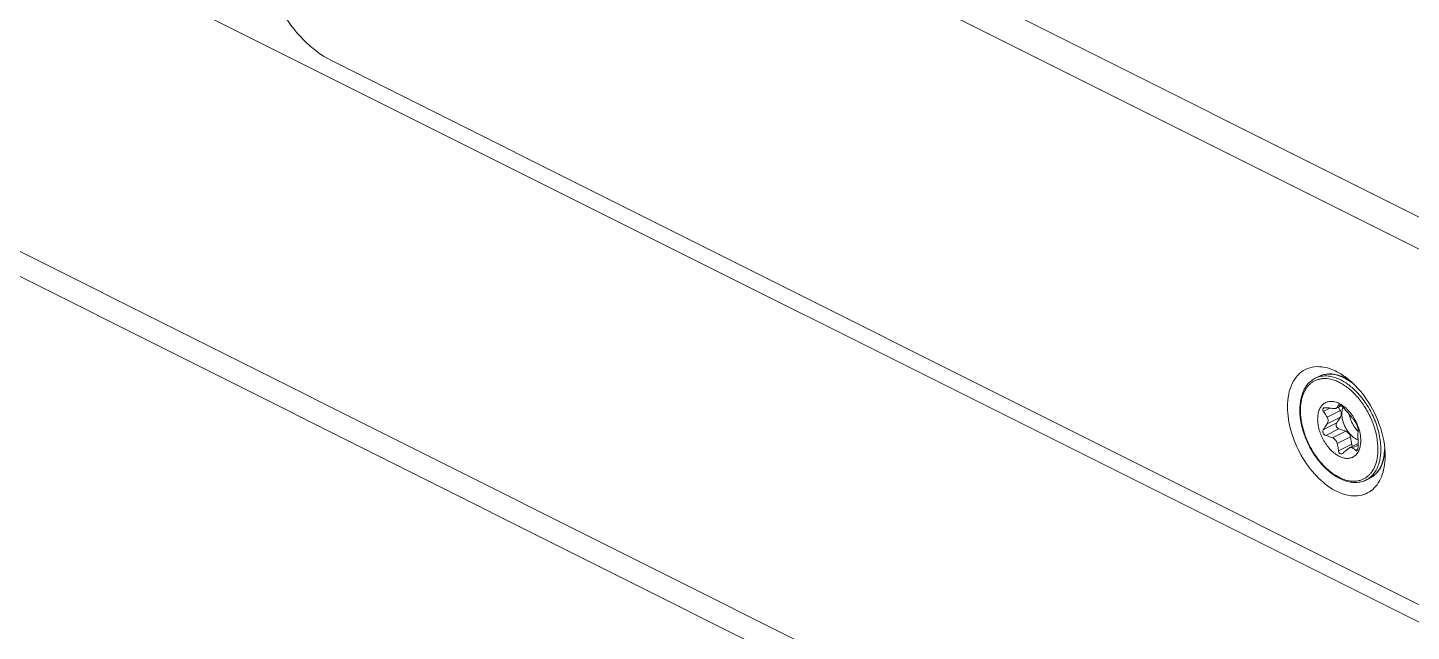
# Model space of a CAD drawing. Header units: millimetres. Extents: x 0 to 2524, y 0 to 1785.
# Drawn here: x 1281.7 to 1336.2, y 712.7 to 736.4 of the extents above; entities that cross this region are included whole.
import ezdxf

# ---------------------------------------------------------------- set-up
doc = ezdxf.new("R2010")
doc.units = ezdxf.units.MM
doc.header["$LTSCALE"] = 0.1
doc.layers.get('0').update_dxf_attribs({"lineweight": 13})

msp = doc.modelspace()

# ---------------------------------------------------------------- linework, layer by layer
for p, q in [((1495.073, 633.748), (1171.501, 795.534)), ((1146.513, 795.068), (1496.223, 620.213)), ((1146.513, 794.082), (1495.486, 619.595)), ((1363.028, 715.721), (1304, 745.236)), ((1362.801, 714.568), (1303.772, 744.083)), ((1293.689, 735.132), (1372.885, 695.534)), ((1332.455, 722.618), (1332.601, 722.691)), ((1333.373, 721.563), (1333.393, 721.573)), ((1333.373, 721.563), (1333.381, 721.571)), ((1332.78, 721.314), (1333.036, 721.442)), ((1333.447, 721.346), (1332.926, 721.085)), ((1333.447, 721.089), (1332.926, 720.829)), ((1333.479, 721.536), (1333.291, 721.443)), ((1333.47, 721.542), (1333.321, 721.468)), ((1332.78, 720.602), (1333.301, 720.862)), ((1332.869, 720.369), (1333.39, 720.629)), ((1333.66, 720.531), (1333.139, 720.27)), ((1333.842, 720.312), (1333.321, 720.051)), ((1333.373, 719.76), (1333.894, 720.021)), ((1334.145, 720.048), (1333.804, 719.877)), ((1334.144, 719.984), (1333.928, 719.876)), ((1333.551, 719.671), (1333.524, 719.654)), ((1334.055, 719.776), (1334.123, 719.81)), ((1334.458, 718.611), (1334.604, 718.684))]:
    msp.add_line(p, q)
for centre, radius, start, end in [((1332.834, 721.858), 0.849, 106.6947, 116.5357), ((1332.839, 721.844), 0.864, 105.8099, 106.7076), ((1332.587, 720.821), 1.939, 58.9537, 63.3083), ((1332.521, 720.717), 1.949, 58.9771, 59.2832), ((1332.484, 720.65), 2.139, 55.7755, 58.9381), ((1332.583, 721.936), 0.874, 327.635, 334.7257), ((1332.949, 720.724), 1.008, 59.6373, 63.4175), ((1332.896, 720.632), 1.115, 56.2395, 59.6736), ((1334.233, 721.378), 2.384, 180.0011, 180.6953), ((1332.836, 720.542), 1.222, 52.4225, 56.2627), ((1332.334, 720.052), 1.927, 17.799, 25.3196), ((1334.334, 720.722), 0.562, 249.1768, 250.0173), ((1328.915, 720.049), 5.23, 358.5836, 359.9848), ((1333.142, 719.783), 1.783, 349.8729, 351.6929), ((1333.053, 719.796), 1.873, 351.6867, 353.5381), ((1332.751, 719.822), 2.289, 357.6199, 0.017), ((1333.207, 719.903), 2.002, 352.4616, 354.0677), ((1332.445, 719.567), 2.765, 357.3108, 0.0131), ((1334.162, 719.514), 0.943, 315.4127, 318.3211), ((1334.08, 719.367), 0.846, 296.5704, 307.4028), ((1334.227, 719.438), 0.844, 296.5664, 305.3933)]:
    msp.add_arc(centre, radius, start, end)
for points, knots in [([(1290.86, 740.011), (1290.86, 739.528), (1291.027, 738.524), (1291.631, 737.128), (1292.518, 735.935), (1293.287, 735.333), (1293.689, 735.132)], [0, 0, 0, 0, 0.246812, 0.511785, 0.770306, 1, 1, 1, 1]), ([(1331.363, 721.491), (1331.363, 721.657), (1331.39, 721.972), (1331.525, 722.402), (1331.75, 722.747), (1332.06, 722.983), (1332.435, 723.09), (1332.846, 723.063), (1333.271, 722.912), (1333.539, 722.744), (1333.671, 722.645)], [0, 0, 0, 0, 0.144821, 0.274812, 0.391414, 0.499998, 0.608577, 0.72521, 0.855132, 1, 1, 1, 1]), ([(1332.601, 722.691), (1332.669, 722.725), (1332.818, 722.777), (1333.057, 722.797), (1333.307, 722.762), (1333.471, 722.705), (1333.552, 722.67)], [0, 0, 0, 0, 0.233456, 0.474127, 0.728195, 1, 1, 1, 1]), ([(1333.733, 722.555), (1333.637, 722.613), (1333.444, 722.709), (1333.188, 722.775), (1332.992, 722.786), (1332.854, 722.775), (1332.723, 722.744), (1332.64, 722.711), (1332.601, 722.691)], [0, 0, 0, 0, 0.283464, 0.540713, 0.660935, 0.776648, 0.889158, 1, 1, 1, 1]), ([(1333.458, 722.553), (1333.386, 722.59), (1333.241, 722.651), (1333.019, 722.704), (1332.805, 722.716), (1332.668, 722.694), (1332.603, 722.675)], [0, 0, 0, 0, 0.275906, 0.532541, 0.772396, 1, 1, 1, 1]), ([(1333.552, 722.67), (1333.571, 722.662), (1333.648, 722.627), (1333.723, 722.586), (1333.777, 722.553)], [0, 0, 0, 0, 0.244297, 1, 1, 1, 1]), ([(1331.849, 721.378), (1331.849, 721.515), (1331.866, 721.718), (1331.933, 721.972), (1332, 722.142), (1332.087, 722.295), (1332.192, 722.427), (1332.315, 722.537), (1332.407, 722.594), (1332.455, 722.618)], [0, 0, 0, 0, 0.283857, 0.41599, 0.54178, 0.661886, 0.777353, 0.88952, 1, 1, 1, 1]), ([(1333.274, 722.513), (1333.184, 722.549), (1333.005, 722.602), (1332.775, 722.613), (1332.605, 722.584), (1332.486, 722.545), (1332.375, 722.489), (1332.274, 722.417), (1332.182, 722.328), (1332.072, 722.187), (1331.964, 721.972), (1331.888, 721.675), (1331.872, 721.461), (1331.872, 721.35)], [0, 0, 0, 0, 0.13036, 0.249603, 0.306343, 0.361945, 0.417173, 0.472817, 0.529637, 0.588309, 0.713061, 0.850082, 1, 1, 1, 1]), ([(1333.517, 722.393), (1333.497, 722.405), (1333.418, 722.449), (1333.336, 722.488), (1333.274, 722.513)], [0, 0, 0, 0, 0.257404, 1, 1, 1, 1]), ([(1334.235, 721.735), (1334.132, 721.868), (1333.916, 722.109), (1333.658, 722.308), (1333.526, 722.387)], [0, 0, 0, 0, 0.520938, 1, 1, 1, 1]), ([(1333.671, 722.645), (1333.702, 722.622), (1333.826, 722.525), (1333.943, 722.418), (1334.027, 722.334)], [0, 0, 0, 0, 0.2435, 1, 1, 1, 1]), ([(1334.136, 722.027), (1334.101, 722.065), (1333.962, 722.207), (1333.808, 722.336), (1333.687, 722.419)], [0, 0, 0, 0, 0.259904, 1, 1, 1, 1]), ([(1333.909, 722.438), (1333.894, 722.449), (1333.837, 722.49), (1333.778, 722.528), (1333.733, 722.555)], [0, 0, 0, 0, 0.254594, 1, 1, 1, 1]), ([(1334.027, 722.334), (1334.336, 722.021), (1334.842, 721.286), (1335.12, 720.436), (1335.179, 720.002)], [0, 0, 0, 0, 0.500531, 1, 1, 1, 1]), ([(1333.4, 719.547), (1333.342, 719.576), (1333.227, 719.649), (1333.069, 719.788), (1332.923, 719.957), (1332.795, 720.15), (1332.69, 720.359), (1332.612, 720.576), (1332.563, 720.794), (1332.546, 721.005), (1332.561, 721.2), (1332.608, 721.373), (1332.686, 721.517), (1332.794, 721.626), (1332.927, 721.694), (1333.079, 721.716), (1333.241, 721.693), (1333.347, 721.652), (1333.4, 721.625)], [0, 0, 0, 0, 0.06329, 0.13188, 0.204672, 0.280151, 0.356569, 0.432094, 0.504975, 0.573688, 0.637122, 0.694783, 0.747041, 0.795334, 0.842131, 0.890352, 0.942485, 1, 1, 1, 1]), ([(1333.381, 721.571), (1333.382, 721.571), (1333.383, 721.572), (1333.385, 721.573), (1333.386, 721.573)], [0, 0, 0, 0, 0.239803, 1, 1, 1, 1]), ([(1333.386, 721.573), (1333.394, 721.575), (1333.413, 721.572), (1333.43, 721.565), (1333.44, 721.56)], [0, 0, 0, 0, 0.407487, 1, 1, 1, 1]), ([(1333.44, 721.56), (1333.443, 721.559), (1333.456, 721.552), (1333.469, 721.543), (1333.479, 721.537)], [0, 0, 0, 0, 0.231951, 1, 1, 1, 1]), ([(1335.04, 719.822), (1335.04, 719.916), (1335.029, 720.108), (1334.982, 720.398), (1334.905, 720.692), (1334.764, 721.083), (1334.526, 721.545), (1334.275, 721.877), (1334.136, 722.027)], [0, 0, 0, 0, 0.115422, 0.236391, 0.361666, 0.489863, 0.748532, 1, 1, 1, 1]), ([(1334.927, 719.822), (1334.927, 719.984), (1334.892, 720.319), (1334.754, 720.815), (1334.536, 721.296), (1334.342, 721.595), (1334.235, 721.735)], [0, 0, 0, 0, 0.234732, 0.485658, 0.744015, 1, 1, 1, 1]), ([(1335.207, 719.437), (1335.2, 719.296), (1335.167, 719.027), (1335.044, 718.657), (1334.853, 718.354), (1334.599, 718.131), (1334.292, 718.001), (1333.949, 717.971), (1333.586, 718.038), (1333.07, 718.259), (1332.457, 718.758), (1331.87, 719.564), (1331.473, 720.499), (1331.363, 721.169), (1331.363, 721.491)], [0, 0, 0, 0, 0.062015, 0.11834, 0.169561, 0.21738, 0.264331, 0.313225, 0.366311, 0.424827, 0.557892, 0.706671, 0.858564, 1, 1, 1, 1]), ([(1334.458, 718.611), (1334.398, 718.581), (1334.269, 718.534), (1334.061, 718.507), (1333.843, 718.523), (1333.62, 718.581), (1333.396, 718.678), (1333.175, 718.812), (1332.959, 718.98), (1332.68, 719.25), (1332.372, 719.651), (1332.135, 720.104), (1331.992, 720.488), (1331.889, 720.868), (1331.852, 721.159), (1331.849, 721.349)], [0, 0, 0, 0, 0.04678, 0.094688, 0.144735, 0.197693, 0.254036, 0.313926, 0.37724, 0.443617, 0.583066, 0.726615, 0.797908, 0.867736, 1, 1, 1, 1]), ([(1331.872, 721.35), (1331.872, 721.231), (1331.891, 720.987), (1331.969, 720.619), (1332.093, 720.251), (1332.261, 719.894), (1332.466, 719.559), (1332.702, 719.259), (1332.962, 719.002), (1333.236, 718.798), (1333.517, 718.652), (1333.795, 718.57), (1334.023, 718.56), (1334.191, 718.587), (1334.309, 718.625), (1334.419, 718.68), (1334.52, 718.75), (1334.611, 718.837), (1334.721, 718.974), (1334.83, 719.185), (1334.88, 719.371), (1334.897, 719.469)], [0, 0, 0, 0, 0.068604, 0.141192, 0.216459, 0.292883, 0.368858, 0.442815, 0.513331, 0.579272, 0.639933, 0.695221, 0.745844, 0.76994, 0.793548, 0.816985, 0.840579, 0.864646, 0.889471, 0.942181, 1, 1, 1, 1]), ([(1332.78, 721.314), (1332.772, 721.326), (1332.759, 721.351), (1332.754, 721.385), (1332.759, 721.409), (1332.77, 721.43), (1332.785, 721.442), (1332.795, 721.447)], [0, 0, 0, 0, 0.28482, 0.535851, 0.651956, 0.765513, 1, 1, 1, 1]), ([(1332.926, 721.085), (1332.915, 721.105), (1332.869, 721.183), (1332.819, 721.259), (1332.78, 721.314)], [0, 0, 0, 0, 0.252413, 1, 1, 1, 1]), ([(1332.795, 721.447), (1332.801, 721.45), (1332.824, 721.459), (1332.85, 721.46), (1332.869, 721.458)], [0, 0, 0, 0, 0.23001, 1, 1, 1, 1]), ([(1332.869, 721.458), (1332.892, 721.456), (1332.982, 721.449), (1333.072, 721.439), (1333.139, 721.43)], [0, 0, 0, 0, 0.253475, 1, 1, 1, 1]), ([(1332.926, 720.829), (1332.938, 720.848), (1332.957, 720.888), (1332.967, 720.955), (1332.956, 721.023), (1332.938, 721.065), (1332.926, 721.085)], [0, 0, 0, 0, 0.247907, 0.494258, 0.743456, 1, 1, 1, 1]), ([(1333.139, 721.43), (1333.155, 721.428), (1333.184, 721.426), (1333.225, 721.426), (1333.261, 721.431), (1333.282, 721.438), (1333.291, 721.443)], [0, 0, 0, 0, 0.30025, 0.570887, 0.804829, 1, 1, 1, 1]), ([(1333.291, 721.443), (1333.298, 721.446), (1333.309, 721.453), (1333.318, 721.463), (1333.321, 721.468)], [0, 0, 0, 0, 0.528927, 1, 1, 1, 1]), ([(1333.301, 720.862), (1333.314, 720.881), (1333.364, 720.956), (1333.412, 721.032), (1333.447, 721.089)], [0, 0, 0, 0, 0.253646, 1, 1, 1, 1]), ([(1333.447, 721.346), (1333.441, 721.357), (1333.414, 721.402), (1333.386, 721.447), (1333.365, 721.48)], [0, 0, 0, 0, 0.251509, 1, 1, 1, 1]), ([(1333.484, 721.216), (1333.484, 721.238), (1333.477, 721.284), (1333.459, 721.326), (1333.447, 721.346)], [0, 0, 0, 0, 0.492703, 1, 1, 1, 1]), ([(1333.447, 721.089), (1333.459, 721.108), (1333.477, 721.149), (1333.484, 721.193), (1333.484, 721.216)], [0, 0, 0, 0, 0.501612, 1, 1, 1, 1]), ([(1333.479, 721.537), (1333.485, 721.532), (1333.51, 721.513), (1333.534, 721.491), (1333.551, 721.474)], [0, 0, 0, 0, 0.245457, 1, 1, 1, 1]), ([(1333.504, 721.213), (1333.504, 721.237), (1333.508, 721.325), (1333.527, 721.413), (1333.552, 721.472)], [0, 0, 0, 0, 0.269298, 1, 1, 1, 1]), ([(1333.504, 721.213), (1333.504, 721.162), (1333.513, 721.057), (1333.55, 720.9), (1333.61, 720.744), (1333.689, 720.596), (1333.785, 720.462), (1333.893, 720.347), (1334.009, 720.257), (1334.093, 720.213), (1334.135, 720.197)], [0, 0, 0, 0, 0.121275, 0.250197, 0.383662, 0.518165, 0.650076, 0.776023, 0.893242, 1, 1, 1, 1]), ([(1333.551, 721.474), (1333.568, 721.456), (1333.635, 721.385), (1333.7, 721.312), (1333.747, 721.255)], [0, 0, 0, 0, 0.248914, 1, 1, 1, 1]), ([(1333.581, 721.51), (1333.632, 721.472), (1333.73, 721.385), (1333.908, 721.181), (1334.016, 721.002), (1334.076, 720.876)], [0, 0, 0, 0, 0.235096, 0.483128, 1, 1, 1, 1]), ([(1333.747, 721.255), (1333.779, 721.216), (1333.827, 721.159), (1333.887, 721.086), (1333.915, 721.052), (1333.928, 721.036)], [0, 0, 0, 0, 0.536536, 0.7845, 1, 1, 1, 1]), ([(1333.801, 721.189), (1333.812, 721.128), (1333.844, 721.005), (1333.919, 720.829), (1334.018, 720.666), (1334.099, 720.569), (1334.143, 720.525)], [0, 0, 0, 0, 0.246577, 0.501358, 0.755434, 1, 1, 1, 1]), ([(1333.928, 721.036), (1333.94, 721.022), (1333.984, 720.967), (1334.025, 720.909), (1334.055, 720.865)], [0, 0, 0, 0, 0.255259, 1, 1, 1, 1]), ([(1332.869, 720.369), (1332.846, 720.376), (1332.803, 720.402), (1332.767, 720.454), (1332.755, 720.501), (1332.755, 720.537), (1332.763, 720.571), (1332.774, 720.592), (1332.78, 720.602)], [0, 0, 0, 0, 0.252428, 0.508829, 0.635948, 0.760109, 0.881308, 1, 1, 1, 1]), ([(1332.78, 720.602), (1332.793, 720.62), (1332.843, 720.695), (1332.891, 720.771), (1332.926, 720.829)], [0, 0, 0, 0, 0.253646, 1, 1, 1, 1]), ([(1333.39, 720.629), (1333.367, 720.637), (1333.323, 720.662), (1333.288, 720.714), (1333.276, 720.762), (1333.276, 720.798), (1333.284, 720.832), (1333.294, 720.852), (1333.301, 720.862)], [0, 0, 0, 0, 0.252428, 0.508829, 0.635948, 0.760109, 0.881308, 1, 1, 1, 1]), ([(1333.66, 720.531), (1333.638, 720.539), (1333.549, 720.574), (1333.458, 720.606), (1333.39, 720.629)], [0, 0, 0, 0, 0.247699, 1, 1, 1, 1]), ([(1333.842, 720.312), (1333.836, 720.336), (1333.82, 720.384), (1333.78, 720.448), (1333.726, 720.498), (1333.683, 720.522), (1333.66, 720.531)], [0, 0, 0, 0, 0.254861, 0.506075, 0.754128, 1, 1, 1, 1]), ([(1334.055, 720.865), (1334.066, 720.849), (1334.088, 720.81), (1334.115, 720.748), (1334.133, 720.694), (1334.141, 720.656), (1334.143, 720.64), (1334.143, 720.633)], [0, 0, 0, 0, 0.242787, 0.53335, 0.805459, 0.914802, 1, 1, 1, 1]), ([(1334.141, 720.478), (1334.14, 720.462), (1334.138, 720.425), (1334.138, 720.339), (1334.139, 720.27), (1334.141, 720.221)], [0, 0, 0, 0, 0.189519, 0.428203, 1, 1, 1, 1]), ([(1334.143, 720.633), (1334.144, 720.62), (1334.146, 720.569), (1334.145, 720.517), (1334.141, 720.478)], [0, 0, 0, 0, 0.240983, 1, 1, 1, 1]), ([(1334.169, 720.641), (1334.198, 720.55), (1334.241, 720.369), (1334.251, 720.183), (1334.247, 720.095)], [0, 0, 0, 0, 0.519189, 1, 1, 1, 1]), ([(1333.139, 720.27), (1333.117, 720.279), (1333.028, 720.314), (1332.937, 720.346), (1332.869, 720.369)], [0, 0, 0, 0, 0.247699, 1, 1, 1, 1]), ([(1333.321, 720.051), (1333.315, 720.076), (1333.3, 720.124), (1333.26, 720.187), (1333.205, 720.238), (1333.162, 720.261), (1333.139, 720.27)], [0, 0, 0, 0, 0.254861, 0.506075, 0.754128, 1, 1, 1, 1]), ([(1333.373, 719.76), (1333.369, 719.784), (1333.355, 719.882), (1333.337, 719.979), (1333.321, 720.051)], [0, 0, 0, 0, 0.249032, 1, 1, 1, 1]), ([(1334.247, 720.095), (1334.243, 720.034), (1334.228, 719.919), (1334.175, 719.76), (1334.093, 719.629), (1333.985, 719.532), (1333.854, 719.474), (1333.708, 719.457), (1333.552, 719.481), (1333.451, 719.522), (1333.4, 719.547)], [0, 0, 0, 0, 0.146021, 0.278949, 0.400179, 0.513404, 0.624315, 0.739263, 0.863481, 1, 1, 1, 1]), ([(1333.894, 720.021), (1333.89, 720.045), (1333.876, 720.142), (1333.858, 720.239), (1333.842, 720.312)], [0, 0, 0, 0, 0.249032, 1, 1, 1, 1]), ([(1333.928, 719.939), (1333.923, 719.944), (1333.906, 719.969), (1333.897, 719.998), (1333.894, 720.021)], [0, 0, 0, 0, 0.238141, 1, 1, 1, 1]), ([(1335.179, 720.002), (1335.184, 719.965), (1335.202, 719.821), (1335.21, 719.676), (1335.21, 719.568)], [0, 0, 0, 0, 0.256372, 1, 1, 1, 1]), ([(1333.44, 719.652), (1333.431, 719.657), (1333.414, 719.669), (1333.394, 719.695), (1333.38, 719.726), (1333.375, 719.748), (1333.373, 719.76)], [0, 0, 0, 0, 0.228178, 0.47142, 0.729869, 1, 1, 1, 1]), ([(1333.524, 719.654), (1333.511, 719.647), (1333.482, 719.639), (1333.453, 719.646), (1333.44, 719.652)], [0, 0, 0, 0, 0.506734, 1, 1, 1, 1]), ([(1333.747, 719.838), (1333.731, 719.824), (1333.666, 719.768), (1333.6, 719.713), (1333.551, 719.671)], [0, 0, 0, 0, 0.244441, 1, 1, 1, 1]), ([(1333.804, 719.877), (1333.799, 719.875), (1333.779, 719.864), (1333.76, 719.85), (1333.747, 719.838)], [0, 0, 0, 0, 0.236143, 1, 1, 1, 1]), ([(1333.928, 719.876), (1333.92, 719.881), (1333.902, 719.891), (1333.87, 719.896), (1333.837, 719.891), (1333.815, 719.883), (1333.804, 719.877)], [0, 0, 0, 0, 0.231298, 0.465573, 0.71817, 1, 1, 1, 1]), ([(1334.055, 719.776), (1334.045, 719.784), (1334.005, 719.82), (1333.962, 719.853), (1333.928, 719.876)], [0, 0, 0, 0, 0.241675, 1, 1, 1, 1]), ([(1334.092, 719.769), (1334.089, 719.767), (1334.083, 719.765), (1334.069, 719.766), (1334.06, 719.771), (1334.055, 719.776)], [0, 0, 0, 0, 0.248735, 0.486009, 1, 1, 1, 1]), ([(1334.143, 719.92), (1334.143, 719.903), (1334.141, 719.87), (1334.132, 719.831), (1334.122, 719.805), (1334.111, 719.785), (1334.1, 719.773), (1334.092, 719.769)], [0, 0, 0, 0, 0.309935, 0.594847, 0.719651, 0.829204, 1, 1, 1, 1]), ([(1334.594, 718.695), (1334.646, 718.736), (1334.745, 718.831), (1334.864, 719.007), (1334.954, 719.214), (1334.992, 719.364), (1335.007, 719.443)], [0, 0, 0, 0, 0.227866, 0.467841, 0.724396, 1, 1, 1, 1]), ([(1335.192, 719.641), (1335.178, 719.534), (1335.134, 719.33), (1335.029, 719.096), (1334.919, 718.938), (1334.826, 718.836), (1334.721, 718.75), (1334.644, 718.704), (1334.604, 718.684)], [0, 0, 0, 0, 0.276894, 0.532128, 0.653153, 0.770762, 0.885976, 1, 1, 1, 1]), ([(1334.867, 718.887), (1334.917, 718.943), (1335.007, 719.071), (1335.104, 719.294), (1335.166, 719.549), (1335.182, 719.729), (1335.185, 719.822)], [0, 0, 0, 0, 0.223035, 0.46258, 0.721343, 1, 1, 1, 1]), ([(1334.914, 719.585), (1334.916, 719.604), (1334.924, 719.683), (1334.927, 719.763), (1334.927, 719.822)], [0, 0, 0, 0, 0.244758, 1, 1, 1, 1]), ([(1335.007, 719.443), (1335.011, 719.466), (1335.027, 719.56), (1335.035, 719.655), (1335.038, 719.727)], [0, 0, 0, 0, 0.243252, 1, 1, 1, 1]), ([(1334.716, 718.751), (1334.726, 718.758), (1334.768, 718.789), (1334.807, 718.824), (1334.834, 718.852)], [0, 0, 0, 0, 0.247785, 1, 1, 1, 1])]:
    msp.add_open_spline(points, degree=3, knots=knots)
msp.add_open_spline([(1334.141, 720.221), (1334.144, 720.163), (1334.145, 720.106), (1334.145, 720.048)], degree=3)

doc.saveas('drawing.dxf')
